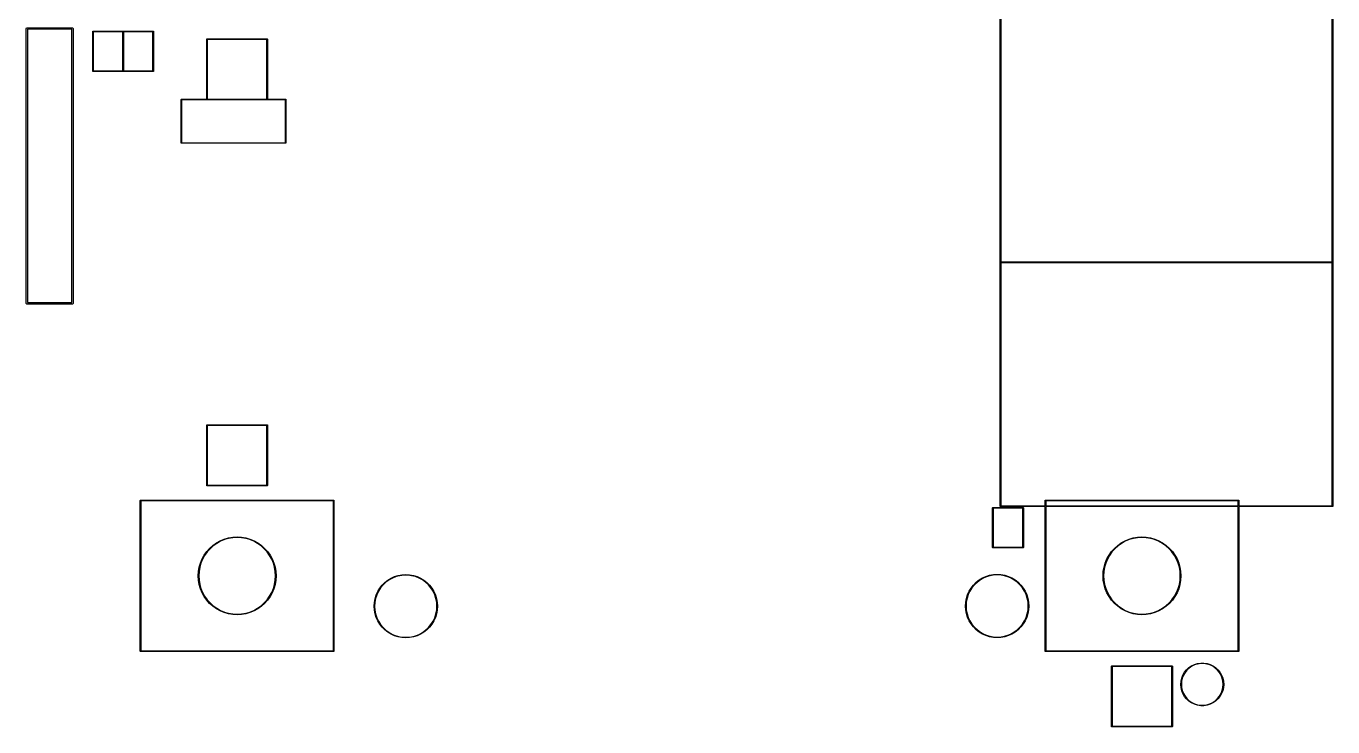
# Model space of a CAD drawing. Extents: x 0.56 to 7.71, y -5.18 to -0.64.
# Drawn here: x 3.445 to 7.71, y -5.178 to -2.89 of the extents above; entities that cross this region are included whole.
import ezdxf

# ---------------------------------------------------------------- set-up
doc = ezdxf.new("R2010")
doc.units = 0
doc.header["$MEASUREMENT"] = 0
doc.layers.add('BLACK', color=7, linetype='CONTINUOUS')

msp = doc.modelspace()

# ---------------------------------------------------------------- linework, layer by layer
at = {"layer": 'BLACK', "linetype": 'CONTINUOUS'}
for p, q in [((3.44528, -2.89764), (3.44597, -2.89597)), ((3.44528, -3.79528), (3.44528, -2.89764)), ((3.44597, -2.89597), (3.44764, -2.89528)), ((3.44764, -2.89528), (3.59646, -2.89528)), ((3.59646, -2.89528), (3.59813, -2.89597)), ((3.59813, -2.89597), (3.59882, -2.89764)), ((3.59882, -2.89764), (3.59882, -3.79528)), ((6.62382, -3.66122), (6.62382, -2.86535)), ((6.62579, -2.86634), (6.62579, -3.66024)), ((7.70768, -3.66024), (7.70768, -2.86634)), ((7.70965, -2.86535), (7.70965, -3.66122)), ((3.45, -2.9), (3.45, -3.79291)), ((3.59409, -2.9), (3.45, -2.9)), ((3.59409, -3.79291), (3.59409, -2.9)), ((3.6624, -2.90748), (3.66269, -2.90678)), ((3.6624, -3.0374), (3.6624, -2.90748)), ((3.66269, -2.90678), (3.66339, -2.9065)), ((3.66339, -2.9065), (3.76181, -2.9065)), ((3.66437, -2.90846), (3.66437, -3.03642)), ((3.76083, -2.90846), (3.66437, -2.90846)), ((3.76083, -3.03642), (3.76083, -2.90846)), ((3.76181, -2.9065), (3.86024, -2.9065)), ((3.7628, -2.90846), (3.7628, -3.03642)), ((3.85925, -2.90846), (3.7628, -2.90846)), ((3.85925, -3.03642), (3.85925, -2.90846)), ((3.86024, -2.9065), (3.86093, -2.90678)), ((3.86093, -2.90678), (3.86122, -2.90748)), ((3.86122, -2.90748), (3.86122, -3.0374)), ((4.03445, -2.93307), (4.03474, -2.93237)), ((4.03445, -3.12894), (4.03445, -2.93307)), ((4.03474, -2.93237), (4.03543, -2.93209)), ((4.03543, -2.93209), (4.23228, -2.93209)), ((4.03642, -2.93406), (4.03642, -3.12894)), ((4.2313, -2.93406), (4.03642, -2.93406)), ((4.2313, -3.12894), (4.2313, -2.93406)), ((4.23228, -2.93209), (4.23298, -2.93237)), ((4.23298, -2.93237), (4.23327, -2.93307)), ((4.23327, -2.93307), (4.23327, -3.12894)), ((3.66269, -3.0381), (3.6624, -3.0374)), ((3.66339, -3.03839), (3.66269, -3.0381)), ((3.76181, -3.03839), (3.66339, -3.03839)), ((3.66437, -3.03642), (3.76083, -3.03642)), ((3.86024, -3.03839), (3.76181, -3.03839)), ((3.7628, -3.03642), (3.85925, -3.03642)), ((3.86093, -3.0381), (3.86024, -3.03839)), ((3.86122, -3.0374), (3.86093, -3.0381)), ((3.95079, -3.12992), (3.95108, -3.12923)), ((3.95079, -3.27165), (3.95079, -3.12992)), ((3.95108, -3.12923), (3.95177, -3.12894)), ((3.95177, -3.12894), (4.03445, -3.12894)), ((4.03543, -3.13091), (3.95276, -3.13091)), ((3.95276, -3.13091), (3.95276, -3.27067)), ((4.23228, -3.13091), (4.03543, -3.13091)), ((4.03642, -3.12894), (4.2313, -3.12894)), ((4.29134, -3.13091), (4.23228, -3.13091)), ((4.23327, -3.12894), (4.29232, -3.12894)), ((4.29134, -3.27067), (4.29134, -3.13091)), ((4.29232, -3.12894), (4.29302, -3.12923)), ((4.29302, -3.12923), (4.29331, -3.12992)), ((4.29331, -3.12992), (4.29331, -3.27165)), ((3.95108, -3.27235), (3.95079, -3.27165)), ((3.95177, -3.27264), (3.95108, -3.27235)), ((4.29232, -3.27264), (3.95177, -3.27264)), ((3.95276, -3.27067), (4.29134, -3.27067)), ((4.29302, -3.27235), (4.29232, -3.27264)), ((4.29331, -3.27165), (4.29302, -3.27235)), ((6.62382, -4.45768), (6.62382, -3.66122)), ((6.62579, -3.66024), (7.70768, -3.66024)), ((6.62579, -3.6628), (6.62579, -4.45669)), ((7.70768, -3.6628), (6.62579, -3.6628)), ((7.70768, -4.45669), (7.70768, -3.6628)), ((7.70965, -3.66122), (7.70965, -4.45768)), ((3.44597, -3.79695), (3.44528, -3.79528)), ((3.45, -3.79291), (3.59409, -3.79291)), ((3.59882, -3.79528), (3.59813, -3.79695)), ((3.44764, -3.79764), (3.44597, -3.79695)), ((3.59646, -3.79764), (3.44764, -3.79764)), ((3.59813, -3.79695), (3.59646, -3.79764)), ((4.03445, -4.19291), (4.03474, -4.19222)), ((4.03445, -4.38976), (4.03445, -4.19291)), ((4.03474, -4.19222), (4.03543, -4.19193)), ((4.03543, -4.19193), (4.23228, -4.19193)), ((4.03642, -4.1939), (4.03642, -4.38878)), ((4.2313, -4.1939), (4.03642, -4.1939)), ((4.2313, -4.38878), (4.2313, -4.1939)), ((4.23228, -4.19193), (4.23298, -4.19222)), ((4.23298, -4.19222), (4.23327, -4.19291)), ((4.23327, -4.19291), (4.23327, -4.38976)), ((4.03474, -4.39046), (4.03445, -4.38976)), ((4.03543, -4.39075), (4.03474, -4.39046)), ((4.23228, -4.39075), (4.03543, -4.39075)), ((4.03642, -4.38878), (4.2313, -4.38878)), ((4.23298, -4.39046), (4.23228, -4.39075)), ((4.23327, -4.38976), (4.23298, -4.39046)), ((3.81791, -4.43898), (3.8182, -4.43828)), ((3.81791, -4.9311), (3.81791, -4.43898)), ((3.8182, -4.43828), (3.8189, -4.43799)), ((3.8189, -4.43799), (4.44882, -4.43799)), ((3.81988, -4.43996), (3.81988, -4.93012)), ((4.44783, -4.43996), (3.81988, -4.43996)), ((4.44783, -4.93012), (4.44783, -4.43996)), ((4.44882, -4.43799), (4.44951, -4.43828)), ((4.44951, -4.43828), (4.4498, -4.43898)), ((4.4498, -4.43898), (4.4498, -4.9311)), ((6.59941, -4.4626), (6.5997, -4.4619)), ((6.59941, -4.59252), (6.59941, -4.4626)), ((6.5997, -4.4619), (6.60039, -4.46161)), ((6.60039, -4.46161), (6.69882, -4.46161)), ((6.60138, -4.46358), (6.60138, -4.59154)), ((6.69783, -4.46358), (6.60138, -4.46358)), ((6.62411, -4.45837), (6.62382, -4.45768)), ((6.6248, -4.45866), (6.62411, -4.45837)), ((6.77067, -4.45866), (6.6248, -4.45866)), ((6.62579, -4.45669), (6.77067, -4.45669)), ((6.69783, -4.59154), (6.69783, -4.46358)), ((6.69882, -4.46161), (6.69951, -4.4619)), ((6.69951, -4.4619), (6.6998, -4.4626)), ((6.6998, -4.4626), (6.6998, -4.59252)), ((6.77067, -4.43898), (6.77096, -4.43828)), ((6.77067, -4.45669), (6.77067, -4.43898)), ((6.77067, -4.9311), (6.77067, -4.45866)), ((6.77096, -4.43828), (6.77165, -4.43799)), ((6.77165, -4.43799), (7.40157, -4.43799)), ((6.77264, -4.43996), (6.77264, -4.45669)), ((7.40059, -4.43996), (6.77264, -4.43996)), ((6.77264, -4.45669), (7.40059, -4.45669)), ((6.77264, -4.45866), (6.77264, -4.93012)), ((7.40059, -4.45866), (6.77264, -4.45866)), ((7.40059, -4.45669), (7.40059, -4.43996)), ((7.40059, -4.93012), (7.40059, -4.45866)), ((7.40157, -4.43799), (7.40227, -4.43828)), ((7.40227, -4.43828), (7.40256, -4.43898)), ((7.40256, -4.43898), (7.40256, -4.45669)), ((7.40256, -4.45669), (7.70768, -4.45669)), ((7.70866, -4.45866), (7.40256, -4.45866)), ((7.40256, -4.45866), (7.40256, -4.9311)), ((7.70936, -4.45837), (7.70866, -4.45866)), ((7.70965, -4.45768), (7.70936, -4.45837)), ((4.09192, -4.5652), (4.10561, -4.56125)), ((4.10561, -4.56125), (4.11964, -4.55887)), ((4.11984, -4.56063), (4.106, -4.56298)), ((4.11964, -4.55887), (4.13386, -4.55807)), ((4.13386, -4.55984), (4.11984, -4.56063)), ((4.13386, -4.55807), (4.14807, -4.55887)), ((4.14788, -4.56063), (4.13386, -4.55984)), ((4.16172, -4.56298), (4.14788, -4.56063)), ((4.14807, -4.55887), (4.16211, -4.56125)), ((4.16211, -4.56125), (4.17579, -4.5652)), ((7.04468, -4.5652), (7.05836, -4.56125)), ((7.05836, -4.56125), (7.0724, -4.55887)), ((7.0726, -4.56063), (7.05876, -4.56298)), ((7.0724, -4.55887), (7.08661, -4.55807)), ((7.08661, -4.55984), (7.0726, -4.56063)), ((7.08661, -4.55807), (7.10083, -4.55887)), ((7.10063, -4.56063), (7.08661, -4.55984)), ((7.11447, -4.56298), (7.10063, -4.56063)), ((7.10083, -4.55887), (7.11487, -4.56125)), ((7.11487, -4.56125), (7.12855, -4.5652)), ((4.03459, -4.60588), (4.04408, -4.59526)), ((4.04533, -4.59651), (4.03598, -4.60698)), ((4.04408, -4.59526), (4.05469, -4.58577)), ((4.0558, -4.58716), (4.04533, -4.59651)), ((4.05469, -4.58577), (4.06631, -4.57753)), ((4.06725, -4.57903), (4.0558, -4.58716)), ((4.06631, -4.57753), (4.07877, -4.57064)), ((4.07954, -4.57224), (4.06725, -4.57903)), ((4.07877, -4.57064), (4.09192, -4.5652)), ((4.09251, -4.56687), (4.07954, -4.57224)), ((4.106, -4.56298), (4.09251, -4.56687)), ((4.17521, -4.56687), (4.16172, -4.56298)), ((4.18818, -4.57224), (4.17521, -4.56687)), ((4.17579, -4.5652), (4.18895, -4.57064)), ((4.20047, -4.57903), (4.18818, -4.57224)), ((4.18895, -4.57064), (4.20141, -4.57753)), ((4.21192, -4.58716), (4.20047, -4.57903)), ((4.20141, -4.57753), (4.21302, -4.58577)), ((4.22239, -4.59651), (4.21192, -4.58716)), ((4.21302, -4.58577), (4.22364, -4.59526)), ((4.23174, -4.60698), (4.22239, -4.59651)), ((4.22364, -4.59526), (4.23313, -4.60588)), ((6.5997, -4.59322), (6.59941, -4.59252)), ((6.60039, -4.5935), (6.5997, -4.59322)), ((6.69882, -4.5935), (6.60039, -4.5935)), ((6.60138, -4.59154), (6.69783, -4.59154)), ((6.69951, -4.59322), (6.69882, -4.5935)), ((6.6998, -4.59252), (6.69951, -4.59322)), ((6.98735, -4.60588), (6.99683, -4.59526)), ((6.99809, -4.59651), (6.98873, -4.60698)), ((6.99683, -4.59526), (7.00745, -4.58577)), ((7.00856, -4.58716), (6.99809, -4.59651)), ((7.00745, -4.58577), (7.01906, -4.57753)), ((7.02001, -4.57903), (7.00856, -4.58716)), ((7.01906, -4.57753), (7.03152, -4.57064)), ((7.03229, -4.57224), (7.02001, -4.57903)), ((7.03152, -4.57064), (7.04468, -4.5652)), ((7.04526, -4.56687), (7.03229, -4.57224)), ((7.05876, -4.56298), (7.04526, -4.56687)), ((7.12796, -4.56687), (7.11447, -4.56298)), ((7.14094, -4.57224), (7.12796, -4.56687)), ((7.12855, -4.5652), (7.1417, -4.57064)), ((7.15322, -4.57903), (7.14094, -4.57224)), ((7.1417, -4.57064), (7.15417, -4.57753)), ((7.16467, -4.58716), (7.15322, -4.57903)), ((7.15417, -4.57753), (7.16578, -4.58577)), ((7.17514, -4.59651), (7.16467, -4.58716)), ((7.16578, -4.58577), (7.17639, -4.59526)), ((7.1845, -4.60698), (7.17514, -4.59651)), ((7.17639, -4.59526), (7.18588, -4.60588)), ((4.01007, -4.65679), (4.01401, -4.6431)), ((4.01569, -4.64369), (4.0118, -4.65718)), ((4.01401, -4.6431), (4.01946, -4.62995)), ((4.02106, -4.63072), (4.01569, -4.64369)), ((4.01946, -4.62995), (4.02635, -4.61749)), ((4.02785, -4.61843), (4.02106, -4.63072)), ((4.02635, -4.61749), (4.03459, -4.60588)), ((4.03598, -4.60698), (4.02785, -4.61843)), ((4.23987, -4.61843), (4.23174, -4.60698)), ((4.23313, -4.60588), (4.24137, -4.61749)), ((4.24666, -4.63072), (4.23987, -4.61843)), ((4.24137, -4.61749), (4.24825, -4.62995)), ((4.25203, -4.64369), (4.24666, -4.63072)), ((4.24825, -4.62995), (4.2537, -4.6431)), ((4.25592, -4.65718), (4.25203, -4.64369)), ((4.2537, -4.6431), (4.25764, -4.65679)), ((6.96283, -4.65679), (6.96677, -4.6431)), ((6.96844, -4.64369), (6.96456, -4.65718)), ((6.96677, -4.6431), (6.97222, -4.62995)), ((6.97382, -4.63072), (6.96844, -4.64369)), ((6.97222, -4.62995), (6.97911, -4.61749)), ((6.98061, -4.61843), (6.97382, -4.63072)), ((6.97911, -4.61749), (6.98735, -4.60588)), ((6.98873, -4.60698), (6.98061, -4.61843)), ((7.19262, -4.61843), (7.1845, -4.60698)), ((7.18588, -4.60588), (7.19412, -4.61749)), ((7.19941, -4.63072), (7.19262, -4.61843)), ((7.19412, -4.61749), (7.20101, -4.62995)), ((7.20479, -4.64369), (7.19941, -4.63072)), ((7.20101, -4.62995), (7.20646, -4.6431)), ((7.20867, -4.65718), (7.20479, -4.64369)), ((7.20646, -4.6431), (7.2104, -4.65679)), ((4.00689, -4.68504), (4.00769, -4.67082)), ((4.00769, -4.69926), (4.00689, -4.68504)), ((4.00769, -4.67082), (4.01007, -4.65679)), ((4.00945, -4.67102), (4.00866, -4.68504)), ((4.00866, -4.68504), (4.00945, -4.69906)), ((4.0118, -4.65718), (4.00945, -4.67102)), ((4.25827, -4.67102), (4.25592, -4.65718)), ((4.25764, -4.65679), (4.26003, -4.67082)), ((4.25906, -4.68504), (4.25827, -4.67102)), ((4.25827, -4.69906), (4.25906, -4.68504)), ((4.26003, -4.67082), (4.26083, -4.68504)), ((4.26083, -4.68504), (4.26003, -4.69926)), ((4.63622, -4.69274), (4.6476, -4.68762)), ((4.65286, -4.68765), (4.641, -4.69234)), ((4.6476, -4.68762), (4.65952, -4.68391)), ((4.66522, -4.68447), (4.65286, -4.68765)), ((4.65952, -4.68391), (4.67179, -4.68166)), ((4.67787, -4.68287), (4.66522, -4.68447)), ((4.67179, -4.68166), (4.68425, -4.68091)), ((4.69063, -4.68287), (4.67787, -4.68287)), ((4.68425, -4.68091), (4.69671, -4.68166)), ((4.70329, -4.68447), (4.69063, -4.68287)), ((4.69671, -4.68166), (4.70898, -4.68391)), ((4.71564, -4.68765), (4.70329, -4.68447)), ((4.70898, -4.68391), (4.7209, -4.68762)), ((4.7275, -4.69234), (4.71564, -4.68765)), ((4.7209, -4.68762), (4.73228, -4.69274)), ((6.56615, -4.69196), (6.57753, -4.68683)), ((6.58278, -4.68686), (6.57092, -4.69155)), ((6.57753, -4.68683), (6.58944, -4.68312)), ((6.59514, -4.68369), (6.58278, -4.68686)), ((6.58944, -4.68312), (6.60172, -4.68087)), ((6.6078, -4.68209), (6.59514, -4.68369)), ((6.60172, -4.68087), (6.61417, -4.68012)), ((6.62055, -4.68209), (6.6078, -4.68209)), ((6.61417, -4.68012), (6.62663, -4.68087)), ((6.63321, -4.68369), (6.62055, -4.68209)), ((6.62663, -4.68087), (6.63891, -4.68312)), ((6.64556, -4.68686), (6.63321, -4.68369)), ((6.63891, -4.68312), (6.65082, -4.68683)), ((6.65742, -4.69155), (6.64556, -4.68686)), ((6.65082, -4.68683), (6.6622, -4.69196)), ((6.95965, -4.68504), (6.96044, -4.67082)), ((6.96044, -4.69926), (6.95965, -4.68504)), ((6.96044, -4.67082), (6.96283, -4.65679)), ((6.9622, -4.67102), (6.96142, -4.68504)), ((6.96142, -4.68504), (6.9622, -4.69906)), ((6.96456, -4.65718), (6.9622, -4.67102)), ((7.21102, -4.67102), (7.20867, -4.65718)), ((7.2104, -4.65679), (7.21278, -4.67082)), ((7.21181, -4.68504), (7.21102, -4.67102)), ((7.21102, -4.69906), (7.21181, -4.68504)), ((7.21278, -4.67082), (7.21358, -4.68504)), ((7.21358, -4.68504), (7.21278, -4.69926)), ((4.01007, -4.71329), (4.00769, -4.69926)), ((4.00945, -4.69906), (4.0118, -4.7129)), ((4.01401, -4.72697), (4.01007, -4.71329)), ((4.0118, -4.7129), (4.01569, -4.72639)), ((4.01946, -4.74013), (4.01401, -4.72697)), ((4.01569, -4.72639), (4.02106, -4.73936)), ((4.24666, -4.73936), (4.25203, -4.72639)), ((4.2537, -4.72697), (4.24825, -4.74013)), ((4.25203, -4.72639), (4.25592, -4.7129)), ((4.25764, -4.71329), (4.2537, -4.72697)), ((4.25592, -4.7129), (4.25827, -4.69906)), ((4.26003, -4.69926), (4.25764, -4.71329)), ((4.59274, -4.73622), (4.5992, -4.72554)), ((4.60207, -4.72455), (4.59524, -4.73532)), ((4.5992, -4.72554), (4.6069, -4.71572)), ((4.6102, -4.71472), (4.60207, -4.72455)), ((4.6069, -4.71572), (4.61572, -4.7069)), ((4.6195, -4.70598), (4.6102, -4.71472)), ((4.61572, -4.7069), (4.62554, -4.6992)), ((4.62982, -4.69849), (4.6195, -4.70598)), ((4.62554, -4.6992), (4.63622, -4.69274)), ((4.641, -4.69234), (4.62982, -4.69849)), ((4.73868, -4.69849), (4.7275, -4.69234)), ((4.73228, -4.69274), (4.74296, -4.6992)), ((4.749, -4.70598), (4.73868, -4.69849)), ((4.74296, -4.6992), (4.75278, -4.7069)), ((4.7583, -4.71472), (4.749, -4.70598)), ((4.75278, -4.7069), (4.76161, -4.71572)), ((4.76643, -4.72455), (4.7583, -4.71472)), ((4.76161, -4.71572), (4.7693, -4.72554)), ((4.77327, -4.73532), (4.76643, -4.72455)), ((4.7693, -4.72554), (4.77576, -4.73622)), ((6.52266, -4.73544), (6.52912, -4.72476)), ((6.53199, -4.72376), (6.52516, -4.73453)), ((6.52912, -4.72476), (6.53682, -4.71493)), ((6.54013, -4.71393), (6.53199, -4.72376)), ((6.53682, -4.71493), (6.54564, -4.70611)), ((6.54942, -4.7052), (6.54013, -4.71393)), ((6.54564, -4.70611), (6.55547, -4.69841)), ((6.55974, -4.6977), (6.54942, -4.7052)), ((6.55547, -4.69841), (6.56615, -4.69196)), ((6.57092, -4.69155), (6.55974, -4.6977)), ((6.6686, -4.6977), (6.65742, -4.69155)), ((6.6622, -4.69196), (6.67288, -4.69841)), ((6.67892, -4.7052), (6.6686, -4.6977)), ((6.67288, -4.69841), (6.6827, -4.70611)), ((6.68822, -4.71393), (6.67892, -4.7052)), ((6.6827, -4.70611), (6.69153, -4.71493)), ((6.69635, -4.72376), (6.68822, -4.71393)), ((6.69153, -4.71493), (6.69923, -4.72476)), ((6.70319, -4.73453), (6.69635, -4.72376)), ((6.69923, -4.72476), (6.70568, -4.73544)), ((6.96283, -4.71329), (6.96044, -4.69926)), ((6.9622, -4.69906), (6.96456, -4.7129)), ((6.96677, -4.72697), (6.96283, -4.71329)), ((6.96456, -4.7129), (6.96844, -4.72639)), ((6.97222, -4.74013), (6.96677, -4.72697)), ((6.96844, -4.72639), (6.97382, -4.73936)), ((7.19941, -4.73936), (7.20479, -4.72639)), ((7.20646, -4.72697), (7.20101, -4.74013)), ((7.20479, -4.72639), (7.20867, -4.7129)), ((7.2104, -4.71329), (7.20646, -4.72697)), ((7.20867, -4.7129), (7.21102, -4.69906)), ((7.21278, -4.69926), (7.2104, -4.71329)), ((4.02635, -4.75259), (4.01946, -4.74013)), ((4.02106, -4.73936), (4.02785, -4.75165)), ((4.03459, -4.7642), (4.02635, -4.75259)), ((4.02785, -4.75165), (4.03598, -4.7631)), ((4.04408, -4.77482), (4.03459, -4.7642)), ((4.03598, -4.7631), (4.04533, -4.77357)), ((4.05469, -4.78431), (4.04408, -4.77482)), ((4.04533, -4.77357), (4.0558, -4.78292)), ((4.21192, -4.78292), (4.22239, -4.77357)), ((4.22364, -4.77482), (4.21302, -4.78431)), ((4.22239, -4.77357), (4.23174, -4.7631)), ((4.23313, -4.7642), (4.22364, -4.77482)), ((4.23174, -4.7631), (4.23987, -4.75165)), ((4.24137, -4.75259), (4.23313, -4.7642)), ((4.23987, -4.75165), (4.24666, -4.73936)), ((4.24825, -4.74013), (4.24137, -4.75259)), ((4.58091, -4.78425), (4.58166, -4.77179)), ((4.58166, -4.77179), (4.58391, -4.75952)), ((4.58347, -4.77152), (4.58267, -4.78425)), ((4.58586, -4.75899), (4.58347, -4.77152)), ((4.58391, -4.75952), (4.58762, -4.7476)), ((4.58981, -4.74686), (4.58586, -4.75899)), ((4.58762, -4.7476), (4.59274, -4.73622)), ((4.59524, -4.73532), (4.58981, -4.74686)), ((4.7787, -4.74686), (4.77327, -4.73532)), ((4.77576, -4.73622), (4.78088, -4.7476)), ((4.78264, -4.75899), (4.7787, -4.74686)), ((4.78088, -4.7476), (4.7846, -4.75952)), ((4.78503, -4.77152), (4.78264, -4.75899)), ((4.7846, -4.75952), (4.78684, -4.77179)), ((4.78583, -4.78425), (4.78503, -4.77152)), ((4.78684, -4.77179), (4.7876, -4.78425)), ((6.51083, -4.78346), (6.51158, -4.77101)), ((6.51158, -4.77101), (6.51383, -4.75873)), ((6.5134, -4.77073), (6.51259, -4.78346)), ((6.51579, -4.7582), (6.5134, -4.77073)), ((6.51383, -4.75873), (6.51754, -4.74682)), ((6.51973, -4.74607), (6.51579, -4.7582)), ((6.51754, -4.74682), (6.52266, -4.73544)), ((6.52516, -4.73453), (6.51973, -4.74607)), ((6.70862, -4.74607), (6.70319, -4.73453)), ((6.70568, -4.73544), (6.7108, -4.74682)), ((6.71256, -4.7582), (6.70862, -4.74607)), ((6.7108, -4.74682), (6.71452, -4.75873)), ((6.71495, -4.77073), (6.71256, -4.7582)), ((6.71452, -4.75873), (6.71677, -4.77101)), ((6.71575, -4.78346), (6.71495, -4.77073)), ((6.71677, -4.77101), (6.71752, -4.78346)), ((6.97911, -4.75259), (6.97222, -4.74013)), ((6.97382, -4.73936), (6.98061, -4.75165)), ((6.98735, -4.7642), (6.97911, -4.75259)), ((6.98061, -4.75165), (6.98873, -4.7631)), ((6.99683, -4.77482), (6.98735, -4.7642)), ((6.98873, -4.7631), (6.99809, -4.77357)), ((7.00745, -4.78431), (6.99683, -4.77482)), ((6.99809, -4.77357), (7.00856, -4.78292)), ((7.16467, -4.78292), (7.17514, -4.77357)), ((7.17639, -4.77482), (7.16578, -4.78431)), ((7.17514, -4.77357), (7.1845, -4.7631)), ((7.18588, -4.7642), (7.17639, -4.77482)), ((7.1845, -4.7631), (7.19262, -4.75165)), ((7.19412, -4.75259), (7.18588, -4.7642)), ((7.19262, -4.75165), (7.19941, -4.73936)), ((7.20101, -4.74013), (7.19412, -4.75259)), ((4.06631, -4.79255), (4.05469, -4.78431)), ((4.0558, -4.78292), (4.06725, -4.79105)), ((4.07877, -4.79943), (4.06631, -4.79255)), ((4.06725, -4.79105), (4.07954, -4.79784)), ((4.09192, -4.80488), (4.07877, -4.79943)), ((4.07954, -4.79784), (4.09251, -4.80321)), ((4.10561, -4.80882), (4.09192, -4.80488)), ((4.09251, -4.80321), (4.106, -4.8071)), ((4.11964, -4.81121), (4.10561, -4.80882)), ((4.106, -4.8071), (4.11984, -4.80945)), ((4.13386, -4.81201), (4.11964, -4.81121)), ((4.11984, -4.80945), (4.13386, -4.81024)), ((4.13386, -4.81024), (4.14788, -4.80945)), ((4.14807, -4.81121), (4.13386, -4.81201)), ((4.14788, -4.80945), (4.16172, -4.8071)), ((4.16211, -4.80882), (4.14807, -4.81121)), ((4.16172, -4.8071), (4.17521, -4.80321)), ((4.17579, -4.80488), (4.16211, -4.80882)), ((4.17521, -4.80321), (4.18818, -4.79784)), ((4.18895, -4.79943), (4.17579, -4.80488)), ((4.18818, -4.79784), (4.20047, -4.79105)), ((4.20141, -4.79255), (4.18895, -4.79943)), ((4.20047, -4.79105), (4.21192, -4.78292)), ((4.21302, -4.78431), (4.20141, -4.79255)), ((4.58166, -4.79671), (4.58091, -4.78425)), ((4.58391, -4.80898), (4.58166, -4.79671)), ((4.58267, -4.78425), (4.58347, -4.79698)), ((4.58347, -4.79698), (4.58586, -4.80951)), ((4.58762, -4.8209), (4.58391, -4.80898)), ((4.58586, -4.80951), (4.58981, -4.82165)), ((4.7787, -4.82165), (4.78264, -4.80951)), ((4.7846, -4.80898), (4.78088, -4.8209)), ((4.78264, -4.80951), (4.78503, -4.79698)), ((4.78684, -4.79671), (4.7846, -4.80898)), ((4.78503, -4.79698), (4.78583, -4.78425)), ((4.7876, -4.78425), (4.78684, -4.79671)), ((6.51158, -4.79592), (6.51083, -4.78346)), ((6.51383, -4.8082), (6.51158, -4.79592)), ((6.51259, -4.78346), (6.5134, -4.7962)), ((6.5134, -4.7962), (6.51579, -4.80873)), ((6.51754, -4.82011), (6.51383, -4.8082)), ((6.51579, -4.80873), (6.51973, -4.82086)), ((6.70862, -4.82086), (6.71256, -4.80873)), ((6.71452, -4.8082), (6.7108, -4.82011)), ((6.71256, -4.80873), (6.71495, -4.7962)), ((6.71677, -4.79592), (6.71452, -4.8082)), ((6.71495, -4.7962), (6.71575, -4.78346)), ((6.71752, -4.78346), (6.71677, -4.79592)), ((7.01906, -4.79255), (7.00745, -4.78431)), ((7.00856, -4.78292), (7.02001, -4.79105)), ((7.03152, -4.79943), (7.01906, -4.79255)), ((7.02001, -4.79105), (7.03229, -4.79784)), ((7.04468, -4.80488), (7.03152, -4.79943)), ((7.03229, -4.79784), (7.04526, -4.80321)), ((7.05836, -4.80882), (7.04468, -4.80488)), ((7.04526, -4.80321), (7.05876, -4.8071)), ((7.0724, -4.81121), (7.05836, -4.80882)), ((7.05876, -4.8071), (7.0726, -4.80945)), ((7.08661, -4.81201), (7.0724, -4.81121)), ((7.0726, -4.80945), (7.08661, -4.81024)), ((7.08661, -4.81024), (7.10063, -4.80945)), ((7.10083, -4.81121), (7.08661, -4.81201)), ((7.10063, -4.80945), (7.11447, -4.8071)), ((7.11487, -4.80882), (7.10083, -4.81121)), ((7.11447, -4.8071), (7.12796, -4.80321)), ((7.12855, -4.80488), (7.11487, -4.80882)), ((7.12796, -4.80321), (7.14094, -4.79784)), ((7.1417, -4.79943), (7.12855, -4.80488)), ((7.14094, -4.79784), (7.15322, -4.79105)), ((7.15417, -4.79255), (7.1417, -4.79943)), ((7.15322, -4.79105), (7.16467, -4.78292)), ((7.16578, -4.78431), (7.15417, -4.79255)), ((4.59274, -4.83228), (4.58762, -4.8209)), ((4.58981, -4.82165), (4.59524, -4.83319)), ((4.5992, -4.84296), (4.59274, -4.83228)), ((4.59524, -4.83319), (4.60207, -4.84396)), ((4.6069, -4.85278), (4.5992, -4.84296)), ((4.60207, -4.84396), (4.6102, -4.85379)), ((4.61572, -4.86161), (4.6069, -4.85278)), ((4.6102, -4.85379), (4.6195, -4.86252)), ((4.749, -4.86252), (4.7583, -4.85379)), ((4.76161, -4.85278), (4.75278, -4.86161)), ((4.7583, -4.85379), (4.76643, -4.84396)), ((4.7693, -4.84296), (4.76161, -4.85278)), ((4.76643, -4.84396), (4.77327, -4.83319)), ((4.77576, -4.83228), (4.7693, -4.84296)), ((4.77327, -4.83319), (4.7787, -4.82165)), ((4.78088, -4.8209), (4.77576, -4.83228)), ((6.52266, -4.83149), (6.51754, -4.82011)), ((6.51973, -4.82086), (6.52516, -4.8324)), ((6.52912, -4.84217), (6.52266, -4.83149)), ((6.52516, -4.8324), (6.53199, -4.84317)), ((6.53682, -4.852), (6.52912, -4.84217)), ((6.53199, -4.84317), (6.54013, -4.853)), ((6.54564, -4.86082), (6.53682, -4.852)), ((6.54013, -4.853), (6.54942, -4.86173)), ((6.55547, -4.86852), (6.54564, -4.86082)), ((6.6827, -4.86082), (6.67288, -4.86852)), ((6.67892, -4.86173), (6.68822, -4.853)), ((6.69153, -4.852), (6.6827, -4.86082)), ((6.68822, -4.853), (6.69635, -4.84317)), ((6.69923, -4.84217), (6.69153, -4.852)), ((6.69635, -4.84317), (6.70319, -4.8324)), ((6.70568, -4.83149), (6.69923, -4.84217)), ((6.70319, -4.8324), (6.70862, -4.82086)), ((6.7108, -4.82011), (6.70568, -4.83149)), ((4.62554, -4.8693), (4.61572, -4.86161)), ((4.6195, -4.86252), (4.62982, -4.87002)), ((4.63622, -4.87576), (4.62554, -4.8693)), ((4.62982, -4.87002), (4.641, -4.87616)), ((4.6476, -4.88088), (4.63622, -4.87576)), ((4.641, -4.87616), (4.65286, -4.88086)), ((4.65952, -4.8846), (4.6476, -4.88088)), ((4.65286, -4.88086), (4.66522, -4.88403)), ((4.67179, -4.88684), (4.65952, -4.8846)), ((4.66522, -4.88403), (4.67787, -4.88563)), ((4.68425, -4.8876), (4.67179, -4.88684)), ((4.67787, -4.88563), (4.69063, -4.88563)), ((4.69671, -4.88684), (4.68425, -4.8876)), ((4.69063, -4.88563), (4.70329, -4.88403)), ((4.70898, -4.8846), (4.69671, -4.88684)), ((4.70329, -4.88403), (4.71564, -4.88086)), ((4.7209, -4.88088), (4.70898, -4.8846)), ((4.71564, -4.88086), (4.7275, -4.87616)), ((4.73228, -4.87576), (4.7209, -4.88088)), ((4.7275, -4.87616), (4.73868, -4.87002)), ((4.74296, -4.8693), (4.73228, -4.87576)), ((4.73868, -4.87002), (4.749, -4.86252)), ((4.75278, -4.86161), (4.74296, -4.8693)), ((6.54942, -4.86173), (6.55974, -4.86923)), ((6.56615, -4.87497), (6.55547, -4.86852)), ((6.55974, -4.86923), (6.57092, -4.87538)), ((6.57753, -4.8801), (6.56615, -4.87497)), ((6.57092, -4.87538), (6.58278, -4.88007)), ((6.58944, -4.88381), (6.57753, -4.8801)), ((6.58278, -4.88007), (6.59514, -4.88324)), ((6.60172, -4.88606), (6.58944, -4.88381)), ((6.59514, -4.88324), (6.6078, -4.88484)), ((6.61417, -4.88681), (6.60172, -4.88606)), ((6.6078, -4.88484), (6.62055, -4.88484)), ((6.62663, -4.88606), (6.61417, -4.88681)), ((6.62055, -4.88484), (6.63321, -4.88324)), ((6.63891, -4.88381), (6.62663, -4.88606)), ((6.63321, -4.88324), (6.64556, -4.88007)), ((6.65082, -4.8801), (6.63891, -4.88381)), ((6.64556, -4.88007), (6.65742, -4.87538)), ((6.6622, -4.87497), (6.65082, -4.8801)), ((6.65742, -4.87538), (6.6686, -4.86923)), ((6.67288, -4.86852), (6.6622, -4.87497)), ((6.6686, -4.86923), (6.67892, -4.86173)), ((3.8182, -4.9318), (3.81791, -4.9311)), ((3.8189, -4.93209), (3.8182, -4.9318)), ((4.44882, -4.93209), (3.8189, -4.93209)), ((3.81988, -4.93012), (4.44783, -4.93012)), ((4.44951, -4.9318), (4.44882, -4.93209)), ((4.4498, -4.9311), (4.44951, -4.9318)), ((6.77096, -4.9318), (6.77067, -4.9311)), ((6.77165, -4.93209), (6.77096, -4.9318)), ((7.40157, -4.93209), (6.77165, -4.93209)), ((6.77264, -4.93012), (7.40059, -4.93012)), ((7.40227, -4.9318), (7.40157, -4.93209)), ((7.40256, -4.9311), (7.40227, -4.9318)), ((6.9872, -4.98031), (6.98749, -4.97962)), ((6.9872, -5.17717), (6.9872, -4.98031)), ((6.98749, -4.97962), (6.98819, -4.97933)), ((6.98819, -4.97933), (7.18504, -4.97933)), ((6.98917, -4.9813), (6.98917, -5.17618)), ((7.18406, -4.9813), (6.98917, -4.9813)), ((7.18406, -5.17618), (7.18406, -4.9813)), ((7.18504, -4.97933), (7.18574, -4.97962)), ((7.18574, -4.97962), (7.18602, -4.98031)), ((7.18602, -4.98031), (7.18602, -5.17717)), ((7.23224, -4.99184), (7.23989, -4.98473)), ((7.241, -4.98612), (7.23354, -4.99305)), ((7.23989, -4.98473), (7.24852, -4.97885)), ((7.24941, -4.98039), (7.241, -4.98612)), ((7.24852, -4.97885), (7.25793, -4.97432)), ((7.25858, -4.97597), (7.24941, -4.98039)), ((7.25793, -4.97432), (7.26791, -4.97124)), ((7.26831, -4.97297), (7.25858, -4.97597)), ((7.26791, -4.97124), (7.27824, -4.96968)), ((7.27838, -4.97146), (7.26831, -4.97297)), ((7.27824, -4.96968), (7.28869, -4.96968)), ((7.28855, -4.97146), (7.27838, -4.97146)), ((7.29862, -4.97297), (7.28855, -4.97146)), ((7.28869, -4.96968), (7.29901, -4.97124)), ((7.30835, -4.97597), (7.29862, -4.97297)), ((7.29901, -4.97124), (7.309, -4.97432)), ((7.31752, -4.98039), (7.30835, -4.97597)), ((7.309, -4.97432), (7.31841, -4.97885)), ((7.32593, -4.98612), (7.31752, -4.98039)), ((7.31841, -4.97885), (7.32704, -4.98473)), ((7.33339, -4.99305), (7.32593, -4.98612)), ((7.32704, -4.98473), (7.33469, -4.99184)), ((7.21358, -5.03937), (7.21436, -5.02895)), ((7.21436, -5.02895), (7.21669, -5.01877)), ((7.21612, -5.02922), (7.21536, -5.03937)), ((7.21839, -5.0193), (7.21612, -5.02922)), ((7.21669, -5.01877), (7.2205, -5.00905)), ((7.22211, -5.00982), (7.21839, -5.0193)), ((7.2205, -5.00905), (7.22573, -5)), ((7.22719, -5.00101), (7.22211, -5.00982)), ((7.22573, -5), (7.23224, -4.99184)), ((7.23354, -4.99305), (7.22719, -5.00101)), ((7.33973, -5.00101), (7.33339, -4.99305)), ((7.33469, -4.99184), (7.3412, -5)), ((7.34482, -5.00982), (7.33973, -5.00101)), ((7.3412, -5), (7.34643, -5.00905)), ((7.34854, -5.0193), (7.34482, -5.00982)), ((7.34643, -5.00905), (7.35024, -5.01877)), ((7.35081, -5.02922), (7.34854, -5.0193)), ((7.35024, -5.01877), (7.35257, -5.02895)), ((7.35157, -5.03937), (7.35081, -5.02922)), ((7.35257, -5.02895), (7.35335, -5.03937)), ((7.21436, -5.04979), (7.21358, -5.03937)), ((7.21669, -5.05997), (7.21436, -5.04979)), ((7.21536, -5.03937), (7.21612, -5.04952)), ((7.21612, -5.04952), (7.21839, -5.05944)), ((7.2205, -5.06969), (7.21669, -5.05997)), ((7.21839, -5.05944), (7.22211, -5.06892)), ((7.22573, -5.07874), (7.2205, -5.06969)), ((7.22211, -5.06892), (7.22719, -5.07773)), ((7.33973, -5.07773), (7.34482, -5.06892)), ((7.34643, -5.06969), (7.3412, -5.07874)), ((7.34482, -5.06892), (7.34854, -5.05944)), ((7.35024, -5.05997), (7.34643, -5.06969)), ((7.34854, -5.05944), (7.35081, -5.04952)), ((7.35257, -5.04979), (7.35024, -5.05997)), ((7.35081, -5.04952), (7.35157, -5.03937)), ((7.35335, -5.03937), (7.35257, -5.04979)), ((7.23224, -5.0869), (7.22573, -5.07874)), ((7.22719, -5.07773), (7.23354, -5.08569)), ((7.23989, -5.09401), (7.23224, -5.0869)), ((7.23354, -5.08569), (7.241, -5.09262)), ((7.24852, -5.09989), (7.23989, -5.09401)), ((7.241, -5.09262), (7.24941, -5.09835)), ((7.25793, -5.10442), (7.24852, -5.09989)), ((7.24941, -5.09835), (7.25858, -5.10277)), ((7.26791, -5.1075), (7.25793, -5.10442)), ((7.25858, -5.10277), (7.26831, -5.10577)), ((7.27824, -5.10906), (7.26791, -5.1075)), ((7.26831, -5.10577), (7.27838, -5.10728)), ((7.28869, -5.10906), (7.27824, -5.10906)), ((7.27838, -5.10728), (7.28855, -5.10728)), ((7.28855, -5.10728), (7.29862, -5.10577)), ((7.29901, -5.1075), (7.28869, -5.10906)), ((7.29862, -5.10577), (7.30835, -5.10277)), ((7.309, -5.10442), (7.29901, -5.1075)), ((7.30835, -5.10277), (7.31752, -5.09835)), ((7.31841, -5.09989), (7.309, -5.10442)), ((7.31752, -5.09835), (7.32593, -5.09262)), ((7.32704, -5.09401), (7.31841, -5.09989)), ((7.32593, -5.09262), (7.33339, -5.08569)), ((7.33469, -5.0869), (7.32704, -5.09401)), ((7.33339, -5.08569), (7.33973, -5.07773)), ((7.3412, -5.07874), (7.33469, -5.0869)), ((6.98749, -5.17786), (6.9872, -5.17717)), ((6.98819, -5.17815), (6.98749, -5.17786)), ((7.18504, -5.17815), (6.98819, -5.17815)), ((6.98917, -5.17618), (7.18406, -5.17618)), ((7.18574, -5.17786), (7.18504, -5.17815)), ((7.18602, -5.17717), (7.18574, -5.17786))]:
    msp.add_line(p, q, dxfattribs=at)

doc.saveas('drawing.dxf')
